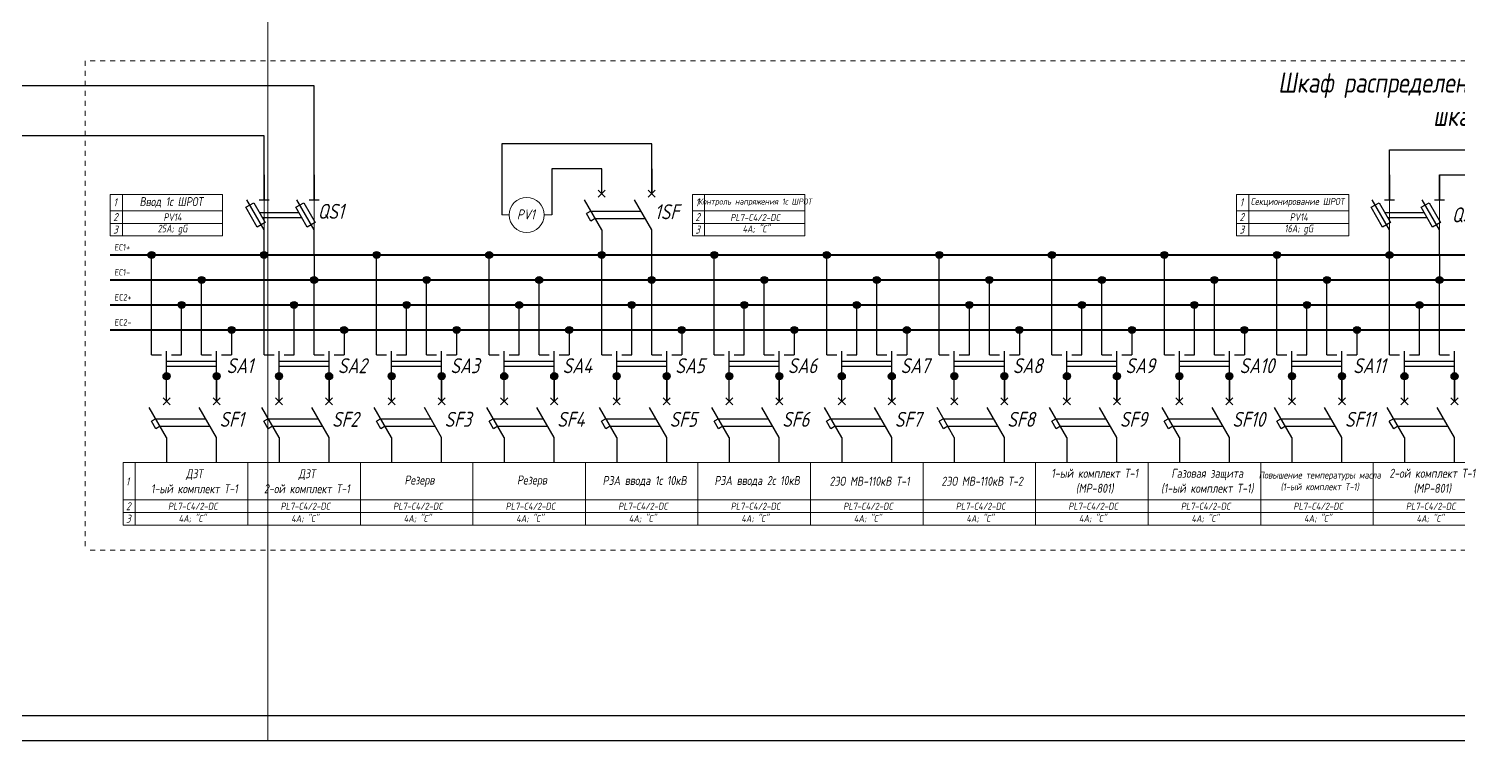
# Model space of a CAD drawing. Header units: millimetres. Extents: x 9 to 5215, y -207 to 4633.
# Drawn here: x 1338.5 to 1624.4, y 3793 to 3935.3 of the extents above; entities that cross this region are included whole.
import ezdxf
from ezdxf.enums import TextEntityAlignment as Align

# ---------------------------------------------------------------- set-up
doc = ezdxf.new("R2010")
doc.units = ezdxf.units.MM
doc.linetypes.add('JIS_02_1.0', pattern=[2, 1, -1])
doc.layers.add('Разрывы', color=10, linetype='Continuous')
doc.layers.add('Рамка', color=1, linetype='Continuous', plot=False)
doc.styles.add('eskdw', font='GOST_ANT.TTF', dxfattribs={"oblique": 10})
doc.styles.get("Standard").update_dxf_attribs({"font": 'GOST_ANT.TTF', "oblique": 10, "height": 2.5})
doc.styles.add('Гост', font='GOST_ANT.TTF', dxfattribs={"oblique": 10, "height": 1.4})
doc.styles.add('Шины', font='gost_1.ttf', dxfattribs={"oblique": 5, "height": 1.2})

msp = doc.modelspace()

# ---------------------------------------------------------------- hatches: boundary and pattern name
for points in [[(1363.8, 3890.07, 1), (1362.4, 3890.07, 1)], [(1363.8, 3890.07, 1), (1362.4, 3890.07, 1)], [(1386.3, 3890.07, 1), (1384.9, 3890.07, 1)], [(1386.3, 3890.07, 1), (1384.9, 3890.07, 1)], [(1408.8, 3890.07, 1), (1407.4, 3890.07, 1)], [(1408.8, 3890.07, 1), (1407.4, 3890.07, 1)], [(1431.3, 3890.07, 1), (1429.9, 3890.07, 1)], [(1431.3, 3890.07, 1), (1429.9, 3890.07, 1)], [(1453.8, 3890.07, 1), (1452.4, 3890.07, 1)], [(1453.8, 3890.07, 1), (1452.4, 3890.07, 1)], [(1476.3, 3890.07, 1), (1474.9, 3890.07, 1)], [(1476.3, 3890.07, 1), (1474.9, 3890.07, 1)], [(1498.8, 3890.07, 1), (1497.4, 3890.07, 1)], [(1498.8, 3890.07, 1), (1497.4, 3890.07, 1)], [(1521.3, 3890.07, 1), (1519.9, 3890.07, 1)], [(1521.3, 3890.07, 1), (1519.9, 3890.07, 1)], [(1543.8, 3890.07, 1), (1542.4, 3890.07, 1)], [(1543.8, 3890.07, 1), (1542.4, 3890.07, 1)], [(1566.3, 3890.07, 1), (1564.9, 3890.07, 1)], [(1566.3, 3890.07, 1), (1564.9, 3890.07, 1)], [(1588.8, 3890.07, 1), (1587.4, 3890.07, 1)], [(1588.8, 3890.07, 1), (1587.4, 3890.07, 1)], [(1611.3, 3890.07, 1), (1609.9, 3890.07, 1)], [(1611.3, 3890.07, 1), (1609.9, 3890.07, 1)], [(1373.8, 3885.07, 1), (1372.4, 3885.07, 1)], [(1373.8, 3885.07, 1), (1372.4, 3885.07, 1)], [(1396.3, 3885.07, 1), (1394.9, 3885.07, 1)], [(1396.3, 3885.07, 1), (1394.9, 3885.07, 1)], [(1418.8, 3885.07, 1), (1417.4, 3885.07, 1)], [(1418.8, 3885.07, 1), (1417.4, 3885.07, 1)], [(1441.3, 3885.07, 1), (1439.9, 3885.07, 1)], [(1441.3, 3885.07, 1), (1439.9, 3885.07, 1)], [(1463.8, 3885.07, 1), (1462.4, 3885.07, 1)], [(1463.8, 3885.07, 1), (1462.4, 3885.07, 1)], [(1486.3, 3885.07, 1), (1484.9, 3885.07, 1)], [(1486.3, 3885.07, 1), (1484.9, 3885.07, 1)], [(1508.8, 3885.07, 1), (1507.4, 3885.07, 1)], [(1508.8, 3885.07, 1), (1507.4, 3885.07, 1)], [(1531.3, 3885.07, 1), (1529.9, 3885.07, 1)], [(1531.3, 3885.07, 1), (1529.9, 3885.07, 1)], [(1553.8, 3885.07, 1), (1552.4, 3885.07, 1)], [(1553.8, 3885.07, 1), (1552.4, 3885.07, 1)], [(1576.3, 3885.07, 1), (1574.9, 3885.07, 1)], [(1576.3, 3885.07, 1), (1574.9, 3885.07, 1)], [(1598.8, 3885.07, 1), (1597.4, 3885.07, 1)], [(1598.8, 3885.07, 1), (1597.4, 3885.07, 1)], [(1621.3, 3885.07, 1), (1619.9, 3885.07, 1)], [(1621.3, 3885.07, 1), (1619.9, 3885.07, 1)], [(1369.8, 3880.07, 1), (1368.4, 3880.07, 1)], [(1369.8, 3880.07, 1), (1368.4, 3880.07, 1)], [(1392.3, 3880.07, 1), (1390.9, 3880.07, 1)], [(1392.3, 3880.07, 1), (1390.9, 3880.07, 1)], [(1414.8, 3880.07, 1), (1413.4, 3880.07, 1)], [(1414.8, 3880.07, 1), (1413.4, 3880.07, 1)], [(1437.3, 3880.07, 1), (1435.9, 3880.07, 1)], [(1437.3, 3880.07, 1), (1435.9, 3880.07, 1)], [(1459.8, 3880.07, 1), (1458.4, 3880.07, 1)], [(1459.8, 3880.07, 1), (1458.4, 3880.07, 1)], [(1482.3, 3880.07, 1), (1480.9, 3880.07, 1)], [(1482.3, 3880.07, 1), (1480.9, 3880.07, 1)], [(1504.8, 3880.07, 1), (1503.4, 3880.07, 1)], [(1504.8, 3880.07, 1), (1503.4, 3880.07, 1)], [(1527.3, 3880.07, 1), (1525.9, 3880.07, 1)], [(1527.3, 3880.07, 1), (1525.9, 3880.07, 1)], [(1549.8, 3880.07, 1), (1548.4, 3880.07, 1)], [(1549.8, 3880.07, 1), (1548.4, 3880.07, 1)], [(1572.3, 3880.07, 1), (1570.9, 3880.07, 1)], [(1572.3, 3880.07, 1), (1570.9, 3880.07, 1)], [(1594.8, 3880.07, 1), (1593.4, 3880.07, 1)], [(1594.8, 3880.07, 1), (1593.4, 3880.07, 1)], [(1617.3, 3880.07, 1), (1615.9, 3880.07, 1)], [(1617.3, 3880.07, 1), (1615.9, 3880.07, 1)], [(1379.8, 3875.07, 1), (1378.4, 3875.07, 1)], [(1379.8, 3875.07, 1), (1378.4, 3875.07, 1)], [(1402.3, 3875.07, 1), (1400.9, 3875.07, 1)], [(1402.3, 3875.07, 1), (1400.9, 3875.07, 1)], [(1424.8, 3875.07, 1), (1423.4, 3875.07, 1)], [(1424.8, 3875.07, 1), (1423.4, 3875.07, 1)], [(1447.3, 3875.07, 1), (1445.9, 3875.07, 1)], [(1447.3, 3875.07, 1), (1445.9, 3875.07, 1)], [(1469.8, 3875.07, 1), (1468.4, 3875.07, 1)], [(1469.8, 3875.07, 1), (1468.4, 3875.07, 1)], [(1492.3, 3875.07, 1), (1490.9, 3875.07, 1)], [(1492.3, 3875.07, 1), (1490.9, 3875.07, 1)], [(1514.8, 3875.07, 1), (1513.4, 3875.07, 1)], [(1514.8, 3875.07, 1), (1513.4, 3875.07, 1)], [(1537.3, 3875.07, 1), (1535.9, 3875.07, 1)], [(1537.3, 3875.07, 1), (1535.9, 3875.07, 1)], [(1559.8, 3875.07, 1), (1558.4, 3875.07, 1)], [(1559.8, 3875.07, 1), (1558.4, 3875.07, 1)], [(1582.3, 3875.07, 1), (1580.9, 3875.07, 1)], [(1582.3, 3875.07, 1), (1580.9, 3875.07, 1)], [(1604.8, 3875.07, 1), (1603.4, 3875.07, 1)], [(1604.8, 3875.07, 1), (1603.4, 3875.07, 1)], [(1366.8, 3865.82, 1), (1365.4, 3865.82, 1)], [(1366.8, 3865.82, 1), (1365.4, 3865.82, 1)], [(1366.8, 3865.82, 1), (1365.4, 3865.82, 1)], [(1376.8, 3865.82, 1), (1375.4, 3865.82, 1)], [(1376.8, 3865.82, 1), (1375.4, 3865.82, 1)], [(1376.8, 3865.82, 1), (1375.4, 3865.82, 1)], [(1389.3, 3865.82, 1), (1387.9, 3865.82, 1)], [(1389.3, 3865.82, 1), (1387.9, 3865.82, 1)], [(1389.3, 3865.82, 1), (1387.9, 3865.82, 1)], [(1399.3, 3865.82, 1), (1397.9, 3865.82, 1)], [(1399.3, 3865.82, 1), (1397.9, 3865.82, 1)], [(1399.3, 3865.82, 1), (1397.9, 3865.82, 1)], [(1411.8, 3865.82, 1), (1410.4, 3865.82, 1)], [(1411.8, 3865.82, 1), (1410.4, 3865.82, 1)], [(1411.8, 3865.82, 1), (1410.4, 3865.82, 1)], [(1421.8, 3865.82, 1), (1420.4, 3865.82, 1)], [(1421.8, 3865.82, 1), (1420.4, 3865.82, 1)], [(1421.8, 3865.82, 1), (1420.4, 3865.82, 1)], [(1434.3, 3865.82, 1), (1432.9, 3865.82, 1)], [(1434.3, 3865.82, 1), (1432.9, 3865.82, 1)], [(1434.3, 3865.82, 1), (1432.9, 3865.82, 1)], [(1444.3, 3865.82, 1), (1442.9, 3865.82, 1)], [(1444.3, 3865.82, 1), (1442.9, 3865.82, 1)], [(1444.3, 3865.82, 1), (1442.9, 3865.82, 1)], [(1456.8, 3865.82, 1), (1455.4, 3865.82, 1)], [(1456.8, 3865.82, 1), (1455.4, 3865.82, 1)], [(1456.8, 3865.82, 1), (1455.4, 3865.82, 1)], [(1466.8, 3865.82, 1), (1465.4, 3865.82, 1)], [(1466.8, 3865.82, 1), (1465.4, 3865.82, 1)], [(1466.8, 3865.82, 1), (1465.4, 3865.82, 1)], [(1479.3, 3865.82, 1), (1477.9, 3865.82, 1)], [(1479.3, 3865.82, 1), (1477.9, 3865.82, 1)], [(1479.3, 3865.82, 1), (1477.9, 3865.82, 1)], [(1489.3, 3865.82, 1), (1487.9, 3865.82, 1)], [(1489.3, 3865.82, 1), (1487.9, 3865.82, 1)], [(1489.3, 3865.82, 1), (1487.9, 3865.82, 1)], [(1501.8, 3865.82, 1), (1500.4, 3865.82, 1)], [(1501.8, 3865.82, 1), (1500.4, 3865.82, 1)], [(1501.8, 3865.82, 1), (1500.4, 3865.82, 1)], [(1511.8, 3865.82, 1), (1510.4, 3865.82, 1)], [(1511.8, 3865.82, 1), (1510.4, 3865.82, 1)], [(1511.8, 3865.82, 1), (1510.4, 3865.82, 1)], [(1524.3, 3865.82, 1), (1522.9, 3865.82, 1)], [(1524.3, 3865.82, 1), (1522.9, 3865.82, 1)], [(1524.3, 3865.82, 1), (1522.9, 3865.82, 1)], [(1534.3, 3865.82, 1), (1532.9, 3865.82, 1)], [(1534.3, 3865.82, 1), (1532.9, 3865.82, 1)], [(1534.3, 3865.82, 1), (1532.9, 3865.82, 1)], [(1546.8, 3865.82, 1), (1545.4, 3865.82, 1)], [(1546.8, 3865.82, 1), (1545.4, 3865.82, 1)], [(1546.8, 3865.82, 1), (1545.4, 3865.82, 1)], [(1556.8, 3865.82, 1), (1555.4, 3865.82, 1)], [(1556.8, 3865.82, 1), (1555.4, 3865.82, 1)], [(1556.8, 3865.82, 1), (1555.4, 3865.82, 1)], [(1569.3, 3865.82, 1), (1567.9, 3865.82, 1)], [(1569.3, 3865.82, 1), (1567.9, 3865.82, 1)], [(1569.3, 3865.82, 1), (1567.9, 3865.82, 1)], [(1579.3, 3865.82, 1), (1577.9, 3865.82, 1)], [(1579.3, 3865.82, 1), (1577.9, 3865.82, 1)], [(1579.3, 3865.82, 1), (1577.9, 3865.82, 1)], [(1591.8, 3865.82, 1), (1590.4, 3865.82, 1)], [(1591.8, 3865.82, 1), (1590.4, 3865.82, 1)], [(1591.8, 3865.82, 1), (1590.4, 3865.82, 1)], [(1601.8, 3865.82, 1), (1600.4, 3865.82, 1)], [(1601.8, 3865.82, 1), (1600.4, 3865.82, 1)], [(1601.8, 3865.82, 1), (1600.4, 3865.82, 1)], [(1614.3, 3865.82, 1), (1612.9, 3865.82, 1)], [(1614.3, 3865.82, 1), (1612.9, 3865.82, 1)], [(1614.3, 3865.82, 1), (1612.9, 3865.82, 1)], [(1624.3, 3865.82, 1), (1622.9, 3865.82, 1)], [(1624.3, 3865.82, 1), (1622.9, 3865.82, 1)], [(1624.3, 3865.82, 1), (1622.9, 3865.82, 1)]]:
    msp.add_hatch(color=256).paths.add_polyline_path(points)

# ---------------------------------------------------------------- linework, layer by layer
at = {"linetype": 'JIS_02_1.0', "lineweight": 9}
for p, q in [((1909.85, 3928.86), (1349.85, 3928.86)), ((1349.85, 3928.86), (1349.85, 3831.08)), ((1909.85, 3831.08), (1349.85, 3831.08))]:
    msp.add_line(p, q, dxfattribs=at)
for p, q in [((1395.6, 3923.86), (1028.03, 3923.86)), ((1395.6, 3906.07), (1395.6, 3923.86)), ((1385.6, 3913.86), (1018.03, 3913.86)), ((1385.6, 3906.07), (1385.6, 3913.86)), ((1463.1, 3912.3), (1433.1, 3912.3)), ((1433.1, 3912.3), (1433.1, 3898.07)), ((1463.1, 3907.3), (1463.1, 3912.3)), ((1610.6, 3906.07), (1610.6, 3911.07)), ((1610.6, 3911.07), (1639.1, 3911.07)), ((1385.6, 3901.07), (1385.6, 3906.07)), ((1385.6, 3901.07), (1385.6, 3906.07)), ((1385.6, 3906.07), (1385.6, 3901.07)), ((1395.6, 3901.07), (1395.6, 3906.07)), ((1395.6, 3901.07), (1395.6, 3906.07)), ((1395.6, 3906.07), (1395.6, 3901.07)), ((1453.1, 3907.3), (1443.1, 3907.3)), ((1443.1, 3907.3), (1443.1, 3898.07)), ((1453.1, 3902.3), (1453.1, 3907.3)), ((1453.1, 3902.3), (1453.1, 3907.3)), ((1463.1, 3907.3), (1463.1, 3902.3)), ((1463.1, 3902.3), (1463.1, 3907.3)), ((1610.6, 3901.07), (1610.6, 3906.07)), ((1610.6, 3901.07), (1610.6, 3906.07)), ((1610.6, 3906.07), (1610.6, 3901.07)), ((1620.6, 3901.07), (1620.6, 3906.07)), ((1620.6, 3901.07), (1620.6, 3906.07)), ((1620.6, 3906.07), (1620.6, 3901.07)), ((1620.6, 3906.07), (1649.1, 3906.07)), ((1452.39, 3901.59), (1453.81, 3903.01)), ((1453.81, 3901.59), (1452.39, 3903.01)), ((1462.39, 3901.59), (1463.81, 3903.01)), ((1463.81, 3901.59), (1462.39, 3903.01)), ((1381.94, 3899.58), (1383.52, 3900.49)), ((1384.22, 3895.64), (1381.94, 3899.58)), ((1385.6, 3895.07), (1382.14, 3901.07)), ((1383, 3899.57), (1383, 3899.57)), ((1383.52, 3900.49), (1385.8, 3896.55)), ((1384.6, 3901.07), (1386.6, 3901.07)), ((1391.94, 3899.58), (1393.52, 3900.49)), ((1394.22, 3895.64), (1391.94, 3899.58)), ((1395.6, 3895.07), (1392.14, 3901.07)), ((1393.52, 3900.49), (1395.8, 3896.55)), ((1394.6, 3901.07), (1396.6, 3901.07)), ((1453.1, 3895.07), (1449.64, 3901.07)), ((1463.1, 3895.07), (1459.64, 3901.07)), ((1460.5, 3899.57), (1460.5, 3899.57)), ((1606.94, 3899.59), (1608.52, 3900.5)), ((1609.22, 3895.64), (1606.94, 3899.59)), ((1610.6, 3895.07), (1607.14, 3901.07)), ((1608, 3899.57), (1608, 3899.57)), ((1608.52, 3900.5), (1610.8, 3896.55)), ((1609.6, 3901.07), (1611.6, 3901.07)), ((1616.94, 3899.59), (1618.52, 3900.5)), ((1619.22, 3895.64), (1616.94, 3899.59)), ((1620.6, 3895.07), (1617.14, 3901.07)), ((1618.52, 3900.5), (1620.8, 3896.55)), ((1619.6, 3901.07), (1621.6, 3901.07)), ((1385.8, 3896.55), (1384.22, 3895.64)), ((1384.63, 3898.57), (1392.53, 3898.57)), ((1385.21, 3897.57), (1393.11, 3897.57)), ((1395.8, 3896.55), (1394.22, 3895.64)), ((1450.94, 3898.82), (1450.07, 3898.32)), ((1450.94, 3896.82), (1450.07, 3898.32)), ((1450.94, 3898.82), (1460.94, 3898.82)), ((1451.8, 3897.32), (1450.94, 3896.82)), ((1451.8, 3897.32), (1461.8, 3897.32)), ((1610.8, 3896.55), (1609.22, 3895.64)), ((1609.63, 3898.57), (1617.53, 3898.57)), ((1610.21, 3897.57), (1618.11, 3897.57)), ((1620.8, 3896.55), (1619.22, 3895.64)), ((1385.6, 3890.07), (1385.6, 3895.07)), ((1395.6, 3890.07), (1395.6, 3895.07)), ((1453.1, 3895.07), (1453.1, 3890.07)), ((1463.1, 3890.07), (1463.1, 3895.07)), ((1610.6, 3890.07), (1610.6, 3895.07)), ((1620.6, 3890.07), (1620.6, 3895.07)), ((1363.1, 3870.07), (1363.1, 3890.07)), ((1385.6, 3870.07), (1385.6, 3890.07)), ((1395.6, 3890.07), (1395.6, 3885.07)), ((1408.1, 3870.07), (1408.1, 3890.07)), ((1430.6, 3870.07), (1430.6, 3890.07)), ((1453.1, 3870.07), (1453.1, 3890.07)), ((1463.1, 3885.07), (1463.1, 3890.07)), ((1475.6, 3870.07), (1475.6, 3890.07)), ((1498.1, 3870.07), (1498.1, 3890.07)), ((1520.6, 3870.07), (1520.6, 3890.07)), ((1543.1, 3870.07), (1543.1, 3890.07)), ((1565.6, 3870.07), (1565.6, 3890.07)), ((1588.1, 3870.07), (1588.1, 3890.07)), ((1610.6, 3870.07), (1610.6, 3890.07)), ((1620.6, 3890.07), (1620.6, 3885.07)), ((1373.1, 3870.07), (1373.1, 3885.07)), ((1395.6, 3870.07), (1395.6, 3885.07)), ((1418.1, 3870.07), (1418.1, 3885.07)), ((1440.6, 3870.07), (1440.6, 3885.07)), ((1463.1, 3870.07), (1463.1, 3885.07)), ((1485.6, 3870.07), (1485.6, 3885.07)), ((1508.1, 3870.07), (1508.1, 3885.07)), ((1530.6, 3870.07), (1530.6, 3885.07)), ((1553.1, 3870.07), (1553.1, 3885.07)), ((1575.6, 3870.07), (1575.6, 3885.07)), ((1598.1, 3870.07), (1598.1, 3885.07)), ((1620.6, 3870.07), (1620.6, 3885.07)), ((1369.1, 3870.07), (1369.1, 3880.07)), ((1391.6, 3870.07), (1391.6, 3880.07)), ((1414.1, 3870.07), (1414.1, 3880.07)), ((1436.6, 3870.07), (1436.6, 3880.07)), ((1459.1, 3870.07), (1459.1, 3880.07)), ((1481.6, 3870.07), (1481.6, 3880.07)), ((1504.1, 3870.07), (1504.1, 3880.07)), ((1526.6, 3870.07), (1526.6, 3880.07)), ((1549.1, 3870.07), (1549.1, 3880.07)), ((1571.6, 3870.07), (1571.6, 3880.07)), ((1594.1, 3870.07), (1594.1, 3880.07)), ((1616.6, 3870.07), (1616.6, 3880.07)), ((1379.1, 3875.07), (1379.1, 3870.07)), ((1401.6, 3875.07), (1401.6, 3870.07)), ((1424.1, 3875.07), (1424.1, 3870.07)), ((1446.6, 3875.07), (1446.6, 3870.07)), ((1469.1, 3875.07), (1469.1, 3870.07)), ((1491.6, 3875.07), (1491.6, 3870.07)), ((1514.1, 3875.07), (1514.1, 3870.07)), ((1536.6, 3875.07), (1536.6, 3870.07)), ((1559.1, 3875.07), (1559.1, 3870.07)), ((1581.6, 3875.07), (1581.6, 3870.07)), ((1604.1, 3875.07), (1604.1, 3870.07)), ((1366.1, 3865.82), (1366.1, 3870.82)), ((1376.1, 3865.82), (1376.1, 3870.82)), ((1388.6, 3865.82), (1388.6, 3870.82)), ((1398.6, 3865.82), (1398.6, 3870.82)), ((1411.1, 3865.82), (1411.1, 3870.82)), ((1421.1, 3865.82), (1421.1, 3870.82)), ((1433.6, 3865.82), (1433.6, 3870.82)), ((1443.6, 3865.82), (1443.6, 3870.82)), ((1456.1, 3865.82), (1456.1, 3870.82)), ((1466.1, 3865.82), (1466.1, 3870.82)), ((1478.6, 3865.82), (1478.6, 3870.82)), ((1488.6, 3865.82), (1488.6, 3870.82)), ((1501.1, 3865.82), (1501.1, 3870.82)), ((1511.1, 3865.82), (1511.1, 3870.82)), ((1523.6, 3865.82), (1523.6, 3870.82)), ((1533.6, 3865.82), (1533.6, 3870.82)), ((1546.1, 3865.82), (1546.1, 3870.82)), ((1556.1, 3865.82), (1556.1, 3870.82)), ((1568.6, 3865.82), (1568.6, 3870.82)), ((1578.6, 3865.82), (1578.6, 3870.82)), ((1591.1, 3865.82), (1591.1, 3870.82)), ((1601.1, 3865.82), (1601.1, 3870.82)), ((1613.6, 3865.82), (1613.6, 3870.82)), ((1623.6, 3865.82), (1623.6, 3870.82)), ((1363.1, 3870.07), (1365.1, 3870.07)), ((1366.1, 3868.82), (1376.1, 3868.82)), ((1366.1, 3867.82), (1376.1, 3867.82)), ((1367.1, 3870.07), (1369.1, 3870.07)), ((1373.1, 3870.07), (1375.1, 3870.07)), ((1377.1, 3870.07), (1379.1, 3870.07)), ((1385.6, 3870.07), (1387.6, 3870.07)), ((1388.6, 3868.82), (1398.6, 3868.82)), ((1388.6, 3867.82), (1398.6, 3867.82)), ((1389.6, 3870.07), (1391.6, 3870.07)), ((1395.6, 3870.07), (1397.6, 3870.07)), ((1399.6, 3870.07), (1401.6, 3870.07)), ((1408.1, 3870.07), (1410.1, 3870.07)), ((1411.1, 3868.82), (1421.1, 3868.82)), ((1411.1, 3867.82), (1421.1, 3867.82)), ((1412.1, 3870.07), (1414.1, 3870.07)), ((1418.1, 3870.07), (1420.1, 3870.07)), ((1422.1, 3870.07), (1424.1, 3870.07)), ((1430.6, 3870.07), (1432.6, 3870.07)), ((1433.6, 3868.82), (1443.6, 3868.82)), ((1433.6, 3867.82), (1443.6, 3867.82)), ((1434.6, 3870.07), (1436.6, 3870.07)), ((1440.6, 3870.07), (1442.6, 3870.07)), ((1444.6, 3870.07), (1446.6, 3870.07)), ((1453.1, 3870.07), (1455.1, 3870.07)), ((1456.1, 3868.82), (1466.1, 3868.82)), ((1456.1, 3867.82), (1466.1, 3867.82)), ((1457.1, 3870.07), (1459.1, 3870.07)), ((1463.1, 3870.07), (1465.1, 3870.07)), ((1467.1, 3870.07), (1469.1, 3870.07)), ((1475.6, 3870.07), (1477.6, 3870.07)), ((1478.6, 3868.82), (1488.6, 3868.82)), ((1478.6, 3867.82), (1488.6, 3867.82)), ((1479.6, 3870.07), (1481.6, 3870.07)), ((1485.6, 3870.07), (1487.6, 3870.07)), ((1489.6, 3870.07), (1491.6, 3870.07)), ((1498.1, 3870.07), (1500.1, 3870.07)), ((1501.1, 3868.82), (1511.1, 3868.82)), ((1501.1, 3867.82), (1511.1, 3867.82)), ((1502.1, 3870.07), (1504.1, 3870.07)), ((1508.1, 3870.07), (1510.1, 3870.07)), ((1512.1, 3870.07), (1514.1, 3870.07)), ((1520.6, 3870.07), (1522.6, 3870.07)), ((1523.6, 3868.82), (1533.6, 3868.82)), ((1523.6, 3867.82), (1533.6, 3867.82)), ((1524.6, 3870.07), (1526.6, 3870.07)), ((1530.6, 3870.07), (1532.6, 3870.07)), ((1534.6, 3870.07), (1536.6, 3870.07)), ((1543.1, 3870.07), (1545.1, 3870.07)), ((1546.1, 3868.82), (1556.1, 3868.82)), ((1546.1, 3867.82), (1556.1, 3867.82)), ((1547.1, 3870.07), (1549.1, 3870.07)), ((1553.1, 3870.07), (1555.1, 3870.07)), ((1557.1, 3870.07), (1559.1, 3870.07)), ((1565.6, 3870.07), (1567.6, 3870.07)), ((1568.6, 3868.82), (1578.6, 3868.82)), ((1568.6, 3867.82), (1578.6, 3867.82)), ((1569.6, 3870.07), (1571.6, 3870.07)), ((1575.6, 3870.07), (1577.6, 3870.07)), ((1579.6, 3870.07), (1581.6, 3870.07)), ((1588.1, 3870.07), (1590.1, 3870.07)), ((1591.1, 3868.82), (1601.1, 3868.82)), ((1591.1, 3867.82), (1601.1, 3867.82)), ((1592.1, 3870.07), (1594.1, 3870.07)), ((1598.1, 3870.07), (1600.1, 3870.07)), ((1602.1, 3870.07), (1604.1, 3870.07)), ((1610.6, 3870.07), (1612.6, 3870.07)), ((1613.6, 3868.82), (1623.6, 3868.82)), ((1613.6, 3867.82), (1623.6, 3867.82)), ((1614.6, 3870.07), (1616.6, 3870.07)), ((1620.6, 3870.07), (1622.6, 3870.07)), ((1366.1, 3860.82), (1366.1, 3865.82)), ((1366.1, 3860.82), (1366.1, 3865.82)), ((1376.1, 3865.82), (1376.1, 3860.82)), ((1376.1, 3860.82), (1376.1, 3865.82)), ((1388.6, 3860.82), (1388.6, 3865.82)), ((1388.6, 3860.82), (1388.6, 3865.82)), ((1398.6, 3865.82), (1398.6, 3860.82)), ((1398.6, 3860.82), (1398.6, 3865.82)), ((1411.1, 3860.82), (1411.1, 3865.82)), ((1411.1, 3860.82), (1411.1, 3865.82)), ((1421.1, 3865.82), (1421.1, 3860.82)), ((1421.1, 3860.82), (1421.1, 3865.82)), ((1433.6, 3860.82), (1433.6, 3865.82)), ((1433.6, 3860.82), (1433.6, 3865.82)), ((1443.6, 3865.82), (1443.6, 3860.82)), ((1443.6, 3860.82), (1443.6, 3865.82)), ((1456.1, 3860.82), (1456.1, 3865.82)), ((1456.1, 3860.82), (1456.1, 3865.82)), ((1466.1, 3865.82), (1466.1, 3860.82)), ((1466.1, 3860.82), (1466.1, 3865.82)), ((1478.6, 3860.82), (1478.6, 3865.82)), ((1478.6, 3860.82), (1478.6, 3865.82)), ((1488.6, 3865.82), (1488.6, 3860.82)), ((1488.6, 3860.82), (1488.6, 3865.82)), ((1501.1, 3860.82), (1501.1, 3865.82)), ((1501.1, 3860.82), (1501.1, 3865.82)), ((1511.1, 3865.82), (1511.1, 3860.82)), ((1511.1, 3860.82), (1511.1, 3865.82)), ((1523.6, 3860.82), (1523.6, 3865.82)), ((1523.6, 3860.82), (1523.6, 3865.82)), ((1533.6, 3865.82), (1533.6, 3860.82)), ((1533.6, 3860.82), (1533.6, 3865.82)), ((1546.1, 3860.82), (1546.1, 3865.82)), ((1546.1, 3860.82), (1546.1, 3865.82)), ((1556.1, 3865.82), (1556.1, 3860.82)), ((1556.1, 3860.82), (1556.1, 3865.82)), ((1568.6, 3860.82), (1568.6, 3865.82)), ((1568.6, 3860.82), (1568.6, 3865.82)), ((1578.6, 3865.82), (1578.6, 3860.82)), ((1578.6, 3860.82), (1578.6, 3865.82)), ((1591.1, 3860.82), (1591.1, 3865.82)), ((1591.1, 3860.82), (1591.1, 3865.82)), ((1601.1, 3865.82), (1601.1, 3860.82)), ((1601.1, 3860.82), (1601.1, 3865.82)), ((1613.6, 3860.82), (1613.6, 3865.82)), ((1613.6, 3860.82), (1613.6, 3865.82)), ((1623.6, 3865.82), (1623.6, 3860.82)), ((1623.6, 3860.82), (1623.6, 3865.82)), ((1366.1, 3853.58), (1362.64, 3859.58)), ((1365.39, 3860.11), (1366.81, 3861.52)), ((1366.81, 3860.11), (1365.39, 3861.52)), ((1376.1, 3853.58), (1372.64, 3859.58)), ((1375.39, 3860.11), (1376.81, 3861.52)), ((1376.81, 3860.11), (1375.39, 3861.52)), ((1388.6, 3853.58), (1385.14, 3859.58)), ((1387.89, 3860.11), (1389.31, 3861.52)), ((1389.31, 3860.11), (1387.89, 3861.52)), ((1398.6, 3853.58), (1395.14, 3859.58)), ((1397.89, 3860.11), (1399.31, 3861.52)), ((1399.31, 3860.11), (1397.89, 3861.52)), ((1411.1, 3853.58), (1407.64, 3859.58)), ((1410.39, 3860.11), (1411.81, 3861.52)), ((1411.81, 3860.11), (1410.39, 3861.52)), ((1421.1, 3853.58), (1417.64, 3859.58)), ((1420.39, 3860.11), (1421.81, 3861.52)), ((1421.81, 3860.11), (1420.39, 3861.52)), ((1433.6, 3853.58), (1430.14, 3859.58)), ((1432.89, 3860.11), (1434.31, 3861.52)), ((1434.31, 3860.11), (1432.89, 3861.52)), ((1443.6, 3853.58), (1440.14, 3859.58)), ((1442.89, 3860.11), (1444.31, 3861.52)), ((1444.31, 3860.11), (1442.89, 3861.52)), ((1456.1, 3853.58), (1452.64, 3859.58)), ((1455.39, 3860.11), (1456.81, 3861.52)), ((1456.81, 3860.11), (1455.39, 3861.52)), ((1466.1, 3853.58), (1462.64, 3859.58)), ((1465.39, 3860.11), (1466.81, 3861.52)), ((1466.81, 3860.11), (1465.39, 3861.52)), ((1478.6, 3853.58), (1475.14, 3859.58)), ((1477.89, 3860.11), (1479.31, 3861.52)), ((1479.31, 3860.11), (1477.89, 3861.52)), ((1488.6, 3853.58), (1485.14, 3859.58)), ((1487.89, 3860.11), (1489.31, 3861.52)), ((1489.31, 3860.11), (1487.89, 3861.52)), ((1501.1, 3853.58), (1497.64, 3859.58)), ((1500.39, 3860.11), (1501.81, 3861.52)), ((1501.81, 3860.11), (1500.39, 3861.52)), ((1511.1, 3853.58), (1507.64, 3859.58)), ((1510.39, 3860.11), (1511.81, 3861.52)), ((1511.81, 3860.11), (1510.39, 3861.52)), ((1523.6, 3853.58), (1520.14, 3859.58)), ((1522.89, 3860.11), (1524.31, 3861.52)), ((1524.31, 3860.11), (1522.89, 3861.52)), ((1533.6, 3853.58), (1530.14, 3859.58)), ((1532.89, 3860.11), (1534.31, 3861.52)), ((1534.31, 3860.11), (1532.89, 3861.52)), ((1546.1, 3853.58), (1542.64, 3859.58)), ((1545.39, 3860.11), (1546.81, 3861.52)), ((1546.81, 3860.11), (1545.39, 3861.52)), ((1556.1, 3853.58), (1552.64, 3859.58)), ((1555.39, 3860.11), (1556.81, 3861.52)), ((1556.81, 3860.11), (1555.39, 3861.52)), ((1568.6, 3853.58), (1565.14, 3859.58)), ((1567.89, 3860.11), (1569.31, 3861.52)), ((1569.31, 3860.11), (1567.89, 3861.52)), ((1578.6, 3853.58), (1575.14, 3859.58)), ((1577.89, 3860.11), (1579.31, 3861.52)), ((1579.31, 3860.11), (1577.89, 3861.52)), ((1591.1, 3853.58), (1587.64, 3859.58)), ((1590.39, 3860.11), (1591.81, 3861.52)), ((1591.81, 3860.11), (1590.39, 3861.52)), ((1601.1, 3853.58), (1597.64, 3859.58)), ((1600.39, 3860.11), (1601.81, 3861.52)), ((1601.81, 3860.11), (1600.39, 3861.52)), ((1613.6, 3853.58), (1610.14, 3859.58)), ((1612.89, 3860.11), (1614.31, 3861.52)), ((1614.31, 3860.11), (1612.89, 3861.52)), ((1623.6, 3853.58), (1620.14, 3859.58)), ((1622.89, 3860.11), (1624.31, 3861.52)), ((1624.31, 3860.11), (1622.89, 3861.52)), ((1363.94, 3857.33), (1363.07, 3856.83)), ((1363.94, 3855.33), (1363.07, 3856.83)), ((1363.94, 3857.33), (1373.94, 3857.33)), ((1373.5, 3858.08), (1373.5, 3858.08)), ((1386.44, 3857.33), (1385.57, 3856.83)), ((1386.44, 3855.33), (1385.57, 3856.83)), ((1386.44, 3857.33), (1396.44, 3857.33)), ((1396, 3858.08), (1396, 3858.08)), ((1408.94, 3857.33), (1408.07, 3856.83)), ((1408.94, 3855.33), (1408.07, 3856.83)), ((1408.94, 3857.33), (1418.94, 3857.33)), ((1418.5, 3858.08), (1418.5, 3858.08)), ((1431.44, 3857.33), (1430.57, 3856.83)), ((1431.44, 3855.33), (1430.57, 3856.83)), ((1431.44, 3857.33), (1441.44, 3857.33)), ((1441, 3858.08), (1441, 3858.08)), ((1453.94, 3857.33), (1453.07, 3856.83)), ((1453.94, 3855.33), (1453.07, 3856.83)), ((1453.94, 3857.33), (1463.94, 3857.33)), ((1463.5, 3858.08), (1463.5, 3858.08)), ((1476.44, 3857.33), (1475.57, 3856.83)), ((1476.44, 3855.33), (1475.57, 3856.83)), ((1476.44, 3857.33), (1486.44, 3857.33)), ((1486, 3858.08), (1486, 3858.08)), ((1498.94, 3857.33), (1498.07, 3856.83)), ((1498.94, 3855.33), (1498.07, 3856.83)), ((1498.94, 3857.33), (1508.94, 3857.33)), ((1508.5, 3858.08), (1508.5, 3858.08)), ((1521.44, 3857.33), (1520.57, 3856.83)), ((1521.44, 3855.33), (1520.57, 3856.83)), ((1521.44, 3857.33), (1531.44, 3857.33)), ((1531, 3858.08), (1531, 3858.08)), ((1543.94, 3857.33), (1543.07, 3856.83)), ((1543.94, 3855.33), (1543.07, 3856.83)), ((1543.94, 3857.33), (1553.94, 3857.33)), ((1553.5, 3858.08), (1553.5, 3858.08)), ((1566.44, 3857.33), (1565.57, 3856.83)), ((1566.44, 3855.33), (1565.57, 3856.83)), ((1566.44, 3857.33), (1576.44, 3857.33)), ((1576, 3858.08), (1576, 3858.08)), ((1588.94, 3857.33), (1588.07, 3856.83)), ((1588.94, 3855.33), (1588.07, 3856.83)), ((1588.94, 3857.33), (1598.94, 3857.33)), ((1598.5, 3858.08), (1598.5, 3858.08)), ((1611.44, 3857.33), (1610.57, 3856.83)), ((1611.44, 3855.33), (1610.57, 3856.83)), ((1611.44, 3857.33), (1621.44, 3857.33)), ((1621, 3858.08), (1621, 3858.08)), ((1364.8, 3855.83), (1363.94, 3855.33)), ((1364.8, 3855.83), (1374.8, 3855.83)), ((1366.1, 3853.58), (1366.1, 3848.58)), ((1376.1, 3848.58), (1376.1, 3853.58)), ((1387.3, 3855.83), (1386.44, 3855.33)), ((1387.3, 3855.83), (1397.3, 3855.83)), ((1388.6, 3853.58), (1388.6, 3848.58)), ((1398.6, 3848.58), (1398.6, 3853.58)), ((1409.8, 3855.83), (1408.94, 3855.33)), ((1409.8, 3855.83), (1419.8, 3855.83)), ((1411.1, 3853.58), (1411.1, 3848.58)), ((1421.1, 3848.58), (1421.1, 3853.58)), ((1432.3, 3855.83), (1431.44, 3855.33)), ((1432.3, 3855.83), (1442.3, 3855.83)), ((1433.6, 3853.58), (1433.6, 3848.58)), ((1443.6, 3848.58), (1443.6, 3853.58)), ((1454.8, 3855.83), (1453.94, 3855.33)), ((1454.8, 3855.83), (1464.8, 3855.83)), ((1456.1, 3853.58), (1456.1, 3848.58)), ((1466.1, 3848.58), (1466.1, 3853.58)), ((1477.3, 3855.83), (1476.44, 3855.33)), ((1477.3, 3855.83), (1487.3, 3855.83)), ((1478.6, 3853.58), (1478.6, 3848.58)), ((1488.6, 3848.58), (1488.6, 3853.58)), ((1499.8, 3855.83), (1498.94, 3855.33)), ((1499.8, 3855.83), (1509.8, 3855.83)), ((1501.1, 3853.58), (1501.1, 3848.58)), ((1511.1, 3848.58), (1511.1, 3853.58)), ((1522.3, 3855.83), (1521.44, 3855.33)), ((1522.3, 3855.83), (1532.3, 3855.83)), ((1523.6, 3853.58), (1523.6, 3848.58)), ((1533.6, 3848.58), (1533.6, 3853.58)), ((1544.8, 3855.83), (1543.94, 3855.33)), ((1544.8, 3855.83), (1554.8, 3855.83)), ((1546.1, 3853.58), (1546.1, 3848.58)), ((1556.1, 3848.58), (1556.1, 3853.58)), ((1567.3, 3855.83), (1566.44, 3855.33)), ((1567.3, 3855.83), (1577.3, 3855.83)), ((1568.6, 3853.58), (1568.6, 3848.58)), ((1578.6, 3848.58), (1578.6, 3853.58)), ((1589.8, 3855.83), (1588.94, 3855.33)), ((1589.8, 3855.83), (1599.8, 3855.83)), ((1591.1, 3853.58), (1591.1, 3848.58)), ((1601.1, 3848.58), (1601.1, 3853.58)), ((1612.3, 3855.83), (1611.44, 3855.33)), ((1612.3, 3855.83), (1622.3, 3855.83)), ((1613.6, 3853.58), (1613.6, 3848.58)), ((1623.6, 3848.58), (1623.6, 3853.58)), ((998, 3798.03), (2135.61, 3798.03)), ((978, 3793.03), (2277.34, 3793.03))]:
    msp.add_line(p, q)
at = {"lineweight": 9}
for p, q in [((1354.85, 3902.14), (1357.3, 3902.14)), ((1354.85, 3902.14), (1354.85, 3893.87)), ((1357.3, 3902.14), (1377.3, 3902.14)), ((1357.3, 3902.14), (1357.3, 3893.87)), ((1357.3, 3902.14), (1357.3, 3893.87)), ((1377.3, 3902.14), (1377.3, 3893.87)), ((1471.24, 3902.14), (1473.68, 3902.14)), ((1471.24, 3902.14), (1471.24, 3893.87)), ((1473.68, 3902.14), (1493.68, 3902.14)), ((1473.68, 3902.14), (1473.68, 3893.87)), ((1473.68, 3902.14), (1473.68, 3893.87)), ((1493.68, 3902.14), (1493.68, 3893.87)), ((1580.04, 3902.14), (1582.48, 3902.14)), ((1580.04, 3902.14), (1580.04, 3893.87)), ((1582.48, 3902.14), (1602.48, 3902.14)), ((1582.48, 3902.14), (1582.48, 3893.87)), ((1582.48, 3902.14), (1582.48, 3893.87)), ((1602.48, 3902.14), (1602.48, 3893.87)), ((1354.85, 3898.87), (1357.3, 3898.87)), ((1354.85, 3896.37), (1357.3, 3896.37)), ((1357.3, 3898.87), (1360.5, 3898.87)), ((1357.3, 3896.37), (1360.5, 3896.37)), ((1357.98, 3898.87), (1377.3, 3898.87)), ((1357.98, 3896.37), (1377.3, 3896.37)), ((1471.24, 3898.87), (1473.68, 3898.87)), ((1471.24, 3896.37), (1473.68, 3896.37)), ((1473.68, 3898.87), (1476.88, 3898.87)), ((1473.68, 3896.37), (1476.88, 3896.37)), ((1474.36, 3898.87), (1493.68, 3898.87)), ((1474.36, 3896.37), (1493.68, 3896.37)), ((1580.04, 3898.87), (1582.48, 3898.87)), ((1580.04, 3896.37), (1582.48, 3896.37)), ((1582.48, 3898.87), (1585.69, 3898.87)), ((1582.48, 3896.37), (1585.69, 3896.37)), ((1583.16, 3898.87), (1602.48, 3898.87)), ((1583.16, 3896.37), (1602.48, 3896.37)), ((1354.85, 3893.87), (1357.3, 3893.87)), ((1357.3, 3893.87), (1360.5, 3893.87)), ((1357.98, 3893.87), (1377.3, 3893.87)), ((1471.24, 3893.87), (1473.68, 3893.87)), ((1473.68, 3893.87), (1476.88, 3893.87)), ((1474.36, 3893.87), (1493.68, 3893.87)), ((1580.04, 3893.87), (1582.48, 3893.87)), ((1582.48, 3893.87), (1585.69, 3893.87)), ((1583.16, 3893.87), (1602.48, 3893.87)), ((1357.41, 3848.58), (1357.41, 3836.08)), ((1357.41, 3848.58), (1878.6, 3848.58)), ((1359.85, 3848.58), (1359.85, 3836.08)), ((1359.85, 3848.58), (1359.85, 3836.08)), ((1359.85, 3848.58), (1359.85, 3836.08)), ((1382.35, 3848.58), (1382.35, 3836.08)), ((1404.85, 3848.58), (1404.85, 3836.08)), ((1427.35, 3848.58), (1427.35, 3836.08)), ((1449.85, 3848.58), (1449.85, 3836.08)), ((1472.35, 3848.58), (1472.35, 3836.08)), ((1494.85, 3848.58), (1494.85, 3836.08)), ((1517.35, 3848.58), (1517.35, 3836.08)), ((1539.85, 3848.58), (1539.85, 3836.08)), ((1562.35, 3848.58), (1562.35, 3836.08)), ((1584.85, 3848.58), (1584.85, 3836.08)), ((1607.35, 3848.58), (1607.35, 3836.08)), ((1359.85, 3843.58), (1359.85, 3836.08)), ((1359.85, 3843.58), (1359.85, 3836.08)), ((1359.85, 3843.58), (1359.85, 3836.08)), ((1357.41, 3841.08), (1899.85, 3841.08)), ((1357.41, 3838.58), (1878.6, 3838.58)), ((1357.41, 3836.08), (1878.6, 3836.08))]:
    msp.add_line(p, q, dxfattribs=at)
at = {"lineweight": 15}
for p, q in [((1433.1, 3898.07), (1434.6, 3898.07)), ((1443.1, 3898.07), (1441.6, 3898.07))]:
    msp.add_line(p, q, dxfattribs=at)
at = {"lineweight": 40}
for p, q in [((1354.85, 3890.07), (1878.75, 3890.07)), ((1354.85, 3885.07), (1878.75, 3885.07)), ((1354.85, 3880.07), (1878.75, 3880.07)), ((1354.85, 3875.07), (1878.75, 3875.07))]:
    msp.add_line(p, q, dxfattribs=at)
at = {"lineweight": 15}
msp.add_circle((1438.1, 3898.07), 3.5, dxfattribs=at)
for centre in [(1363.1, 3890.07), (1363.1, 3890.07), (1385.6, 3890.07), (1385.6, 3890.07), (1408.1, 3890.07), (1408.1, 3890.07), (1430.6, 3890.07), (1430.6, 3890.07), (1453.1, 3890.07), (1453.1, 3890.07), (1475.6, 3890.07), (1475.6, 3890.07), (1498.1, 3890.07), (1498.1, 3890.07), (1520.6, 3890.07), (1520.6, 3890.07), (1543.1, 3890.07), (1543.1, 3890.07), (1565.6, 3890.07), (1565.6, 3890.07), (1588.1, 3890.07), (1588.1, 3890.07), (1610.6, 3890.07), (1610.6, 3890.07), (1373.1, 3885.07), (1373.1, 3885.07), (1395.6, 3885.07), (1395.6, 3885.07), (1418.1, 3885.07), (1418.1, 3885.07), (1440.6, 3885.07), (1440.6, 3885.07), (1463.1, 3885.07), (1463.1, 3885.07), (1485.6, 3885.07), (1485.6, 3885.07), (1508.1, 3885.07), (1508.1, 3885.07), (1530.6, 3885.07), (1530.6, 3885.07), (1553.1, 3885.07), (1553.1, 3885.07), (1575.6, 3885.07), (1575.6, 3885.07), (1598.1, 3885.07), (1598.1, 3885.07), (1620.6, 3885.07), (1620.6, 3885.07), (1369.1, 3880.07), (1369.1, 3880.07), (1391.6, 3880.07), (1391.6, 3880.07), (1414.1, 3880.07), (1414.1, 3880.07), (1436.6, 3880.07), (1436.6, 3880.07), (1459.1, 3880.07), (1459.1, 3880.07), (1481.6, 3880.07), (1481.6, 3880.07), (1504.1, 3880.07), (1504.1, 3880.07), (1526.6, 3880.07), (1526.6, 3880.07), (1549.1, 3880.07), (1549.1, 3880.07), (1571.6, 3880.07), (1571.6, 3880.07), (1594.1, 3880.07), (1594.1, 3880.07), (1616.6, 3880.07), (1616.6, 3880.07), (1379.1, 3875.07), (1379.1, 3875.07), (1401.6, 3875.07), (1401.6, 3875.07), (1424.1, 3875.07), (1424.1, 3875.07), (1446.6, 3875.07), (1446.6, 3875.07), (1469.1, 3875.07), (1469.1, 3875.07), (1491.6, 3875.07), (1491.6, 3875.07), (1514.1, 3875.07), (1514.1, 3875.07), (1536.6, 3875.07), (1536.6, 3875.07), (1559.1, 3875.07), (1559.1, 3875.07), (1581.6, 3875.07), (1581.6, 3875.07), (1604.1, 3875.07), (1604.1, 3875.07), (1366.1, 3865.82), (1366.1, 3865.82), (1366.1, 3865.82), (1376.1, 3865.82), (1376.1, 3865.82), (1376.1, 3865.82), (1388.6, 3865.82), (1388.6, 3865.82), (1388.6, 3865.82), (1398.6, 3865.82), (1398.6, 3865.82), (1398.6, 3865.82), (1411.1, 3865.82), (1411.1, 3865.82), (1411.1, 3865.82), (1421.1, 3865.82), (1421.1, 3865.82), (1421.1, 3865.82), (1433.6, 3865.82), (1433.6, 3865.82), (1433.6, 3865.82), (1443.6, 3865.82), (1443.6, 3865.82), (1443.6, 3865.82), (1456.1, 3865.82), (1456.1, 3865.82), (1456.1, 3865.82), (1466.1, 3865.82), (1466.1, 3865.82), (1466.1, 3865.82), (1478.6, 3865.82), (1478.6, 3865.82), (1478.6, 3865.82), (1488.6, 3865.82), (1488.6, 3865.82), (1488.6, 3865.82), (1501.1, 3865.82), (1501.1, 3865.82), (1501.1, 3865.82), (1511.1, 3865.82), (1511.1, 3865.82), (1511.1, 3865.82), (1523.6, 3865.82), (1523.6, 3865.82), (1523.6, 3865.82), (1533.6, 3865.82), (1533.6, 3865.82), (1533.6, 3865.82), (1546.1, 3865.82), (1546.1, 3865.82), (1546.1, 3865.82), (1556.1, 3865.82), (1556.1, 3865.82), (1556.1, 3865.82), (1568.6, 3865.82), (1568.6, 3865.82), (1568.6, 3865.82), (1578.6, 3865.82), (1578.6, 3865.82), (1578.6, 3865.82), (1591.1, 3865.82), (1591.1, 3865.82), (1591.1, 3865.82), (1601.1, 3865.82), (1601.1, 3865.82), (1601.1, 3865.82), (1613.6, 3865.82), (1613.6, 3865.82), (1613.6, 3865.82), (1623.6, 3865.82), (1623.6, 3865.82), (1623.6, 3865.82)]:
    msp.add_circle(centre, 0.7)
at = {"layer": 'Разрывы', "lineweight": 13}
for p, q in [((1385.6, 3901.07), (1385.6, 3895.07)), ((1395.6, 3901.07), (1395.6, 3895.07)), ((1610.6, 3901.07), (1610.6, 3895.07)), ((1620.6, 3901.07), (1620.6, 3895.07))]:
    msp.add_line(p, q, dxfattribs=at)
at = {"layer": 'Рамка', "lineweight": 9}
for p, q in [((1386.34, 3793.03), (1386.34, 4003.03)), ((1089.34, 3793.03), (1386.34, 3793.03))]:
    msp.add_line(p, q, dxfattribs=at)
at = {"layer": 'Рамка'}
msp.add_line((1386.34, 3793.03), (1683.34, 3793.03), dxfattribs=at)

# ---------------------------------------------------------------- texts
at = {"lineweight": 9, "style": 'eskdw', "oblique": 15}
for s, p in [('1', (1355.48, 3899.79)), ('1', (1471.86, 3899.79)), ('1', (1580.66, 3899.79)), ('2', (1355.44, 3896.83)), ('2', (1471.82, 3896.83)), ('2', (1580.62, 3896.83)), ('3', (1355.44, 3894.33)), ('3', (1471.82, 3894.33)), ('3', (1580.62, 3894.33)), ('1', (1357.96, 3843.98)), ('2', (1357.99, 3839.04)), ('3', (1357.99, 3836.54))]:
    msp.add_text(s, height=1.6, dxfattribs=at).set_placement(p)
at = {"color": 0, "lineweight": 15, "style": 'eskdw', "oblique": 15}
for s, p in [('QS1', (1398.94, 3898.78)), ('QS3', (1625.92, 3898.07)), ('SА1', (1380.73, 3867.92)), ('SА2', (1403.23, 3867.92)), ('SА3', (1425.73, 3867.92)), ('SА4', (1448.23, 3867.92)), ('SА5', (1470.73, 3867.92)), ('SА6', (1493.23, 3867.92)), ('SА7', (1515.73, 3867.92)), ('SА8', (1538.23, 3867.92)), ('SА9', (1560.73, 3867.92)), ('SА10', (1584.07, 3867.92)), ('SА11', (1606.57, 3867.92))]:
    msp.add_text(s, height=3, dxfattribs=at).set_placement(p, align=Align.MIDDLE_CENTER)
at = {"lineweight": 15, "style": 'eskdw', "oblique": 15}
msp.add_text('PV1', height=2, dxfattribs=at).set_placement((1436.13, 3897.16))
at = {"style": 'eskdw', "oblique": 15}
for s, p in [('1SF', (1463.68, 3897.19)), ('SF1', (1376.68, 3855.7)), ('SF2', (1399.18, 3855.7)), ('SF3', (1421.68, 3855.7)), ('SF4', (1444.18, 3855.7)), ('SF5', (1466.68, 3855.7)), ('SF6', (1489.18, 3855.7)), ('SF7', (1511.68, 3855.7)), ('SF8', (1534.18, 3855.7)), ('SF9', (1556.68, 3855.7)), ('SF10', (1579.18, 3855.7)), ('SF11', (1601.68, 3855.7))]:
    msp.add_text(s, height=3, dxfattribs=at).set_placement(p)
at = {"insert": (1629.85, 3920.65), "char_height": 4, "attachment_point": 5, "style": 'Гост'}
msp.add_mtext_dynamic_manual_height_columns('Шкаф распределения оперативного тока \\Pшкаф №30', width=151.8824, gutter_width=7, heights=[0], dxfattribs=at)
at = {"lineweight": 9}
for s, width, insert, char_height, attachment_point, style in [('Ввод 1с ШРОТ', 23.4273, (1367.02, 3900.57), 1.8, 5, 'Гост'), ('Контроль напряжения 1с ШРОТ', 23.7689, (1483.74, 3900.57), 1.2, 5, 'Гост'), ('Секционирование ШРОТ', 23.4273, (1592.21, 3900.57), 1.4, 5, 'Гост'), (' {\\H1.0833x;EС1+}', 7.2274, (1354.94, 3892.25), 1.2, 1, 'Шины'), (' {\\H1.0833x;EС1-}', 7.2274, (1354.94, 3887.25), 1.2, 1, 'Шины'), (' {\\H1.0833x;EC2+}', 7.2274, (1354.94, 3882.25), 1.2, 1, 'Шины'), (' {\\H1.0833x;EC2-}', 7.2274, (1354.94, 3877.25), 1.2, 1, 'Шины')]:
    msp.add_mtext_dynamic_manual_height_columns(s, width=width, gutter_width=6, heights=[0], dxfattribs=dict(at, insert=insert, char_height=char_height, attachment_point=attachment_point, style=style))
at = {"lineweight": 9, "attachment_point": 5}
for s, insert, char_height, width in [('{\\fGOST 2.304 type A|b0|i0|c0|p34;PV14}', (1367.3, 3897.62), 1.5, 20), ('\\A1;PL7-C4/2-DC', (1483.79, 3897.55), 1.4, 20), ('{\\fGOST 2.304 type A|b0|i0|c0|p34;PV14}', (1592.48, 3897.62), 1.5, 20), ('{\\fGOST 2.304 type A|b0|i0|c204|p34;25А; \\fGOST 2.304 type A|b0|i0|c0|p34;gG}', (1367.3, 3895.12), 1.5, 20), ('{\\fGOST 2.304 type A|b0|i0|c204|p34;4А; "С"}', (1484.02, 3895.2), 1.4, 20), ('{\\fGOST 2.304 type A|b0|i0|c204|p34;16А; \\fGOST 2.304 type A|b0|i0|c0|p34;gG}', (1592.48, 3895.12), 1.5, 20), ('ДЗТ \\P1-ый комплект Т-1', (1371.67, 3844.83), 1.8, 22.6797), ('ДЗТ\\P2-ой комплект Т-1', (1394.17, 3844.83), 1.8, 22.6797), ('Резерв', (1416.67, 3844.83), 1.8, 22.6797), ('Резерв', (1439.17, 3844.83), 1.8, 22.6797), ('РЗА ввода 1с 10кВ', (1461.67, 3844.83), 1.8, 22.6797), ('РЗА ввода 2с 10кВ', (1484.17, 3844.83), 1.8, 22.6797), ('2ЭО МВ-110кВ Т-1', (1506.67, 3844.83), 1.8, 22.6797), ('2ЭО МВ-110кВ Т-2', (1529.17, 3844.83), 1.8, 22.6797), ('1-ый комплект Т-1\\P(МР-801)', (1551.67, 3844.83), 1.8, 22.6797), ('Газовая защита\\P(1-ый комплект Т-1)', (1574.17, 3844.83), 1.8, 22.6797), ('Повышение температуры масла\\P(1-ый комплект Т-1)', (1596.67, 3844.83), 1.4, 22.6797), ('2-ой комплект Т-1\\P(МР-801)', (1619.17, 3844.83), 1.8, 22.6797), ('\\A1;PL7-C4/2-DC', (1371.36, 3839.83), 1.4, 20), ('\\A1;PL7-C4/2-DC', (1393.86, 3839.83), 1.4, 20), ('\\A1;PL7-C4/2-DC', (1416.36, 3839.83), 1.4, 20), ('\\A1;PL7-C4/2-DC', (1438.86, 3839.83), 1.4, 20), ('\\A1;PL7-C4/2-DC', (1461.36, 3839.83), 1.4, 20), ('\\A1;PL7-C4/2-DC', (1483.86, 3839.83), 1.4, 20), ('\\A1;PL7-C4/2-DC', (1506.36, 3839.83), 1.4, 20), ('\\A1;PL7-C4/2-DC', (1528.86, 3839.83), 1.4, 20), ('\\A1;PL7-C4/2-DC', (1551.36, 3839.83), 1.4, 20), ('\\A1;PL7-C4/2-DC', (1573.86, 3839.83), 1.4, 20), ('\\A1;PL7-C4/2-DC', (1596.36, 3839.83), 1.4, 20), ('\\A1;PL7-C4/2-DC', (1618.86, 3839.83), 1.4, 20), ('{\\fGOST 2.304 type A|b0|i0|c204|p34;4А; "С"}', (1371.28, 3837.33), 1.4, 20), ('{\\fGOST 2.304 type A|b0|i0|c204|p34;4А; "С"}', (1393.78, 3837.33), 1.4, 20), ('{\\fGOST 2.304 type A|b0|i0|c204|p34;4А; "С"}', (1416.28, 3837.33), 1.4, 20), ('{\\fGOST 2.304 type A|b0|i0|c204|p34;4А; "С"}', (1438.78, 3837.33), 1.4, 20), ('{\\fGOST 2.304 type A|b0|i0|c204|p34;4А; "С"}', (1461.28, 3837.33), 1.4, 20), ('{\\fGOST 2.304 type A|b0|i0|c204|p34;4А; "С"}', (1483.78, 3837.33), 1.4, 20), ('{\\fGOST 2.304 type A|b0|i0|c204|p34;4А; "С"}', (1506.28, 3837.33), 1.4, 20), ('{\\fGOST 2.304 type A|b0|i0|c204|p34;4А; "С"}', (1528.78, 3837.33), 1.4, 20), ('{\\fGOST 2.304 type A|b0|i0|c204|p34;4А; "С"}', (1551.28, 3837.33), 1.4, 20), ('{\\fGOST 2.304 type A|b0|i0|c204|p34;4А; "С"}', (1573.78, 3837.33), 1.4, 20), ('{\\fGOST 2.304 type A|b0|i0|c204|p34;4А; "С"}', (1596.28, 3837.33), 1.4, 20), ('{\\fGOST 2.304 type A|b0|i0|c204|p34;4А; "С"}', (1618.78, 3837.33), 1.4, 20)]:
    msp.add_mtext(s, dxfattribs=dict(at, insert=insert, char_height=char_height, width=width))

doc.saveas('drawing.dxf')
